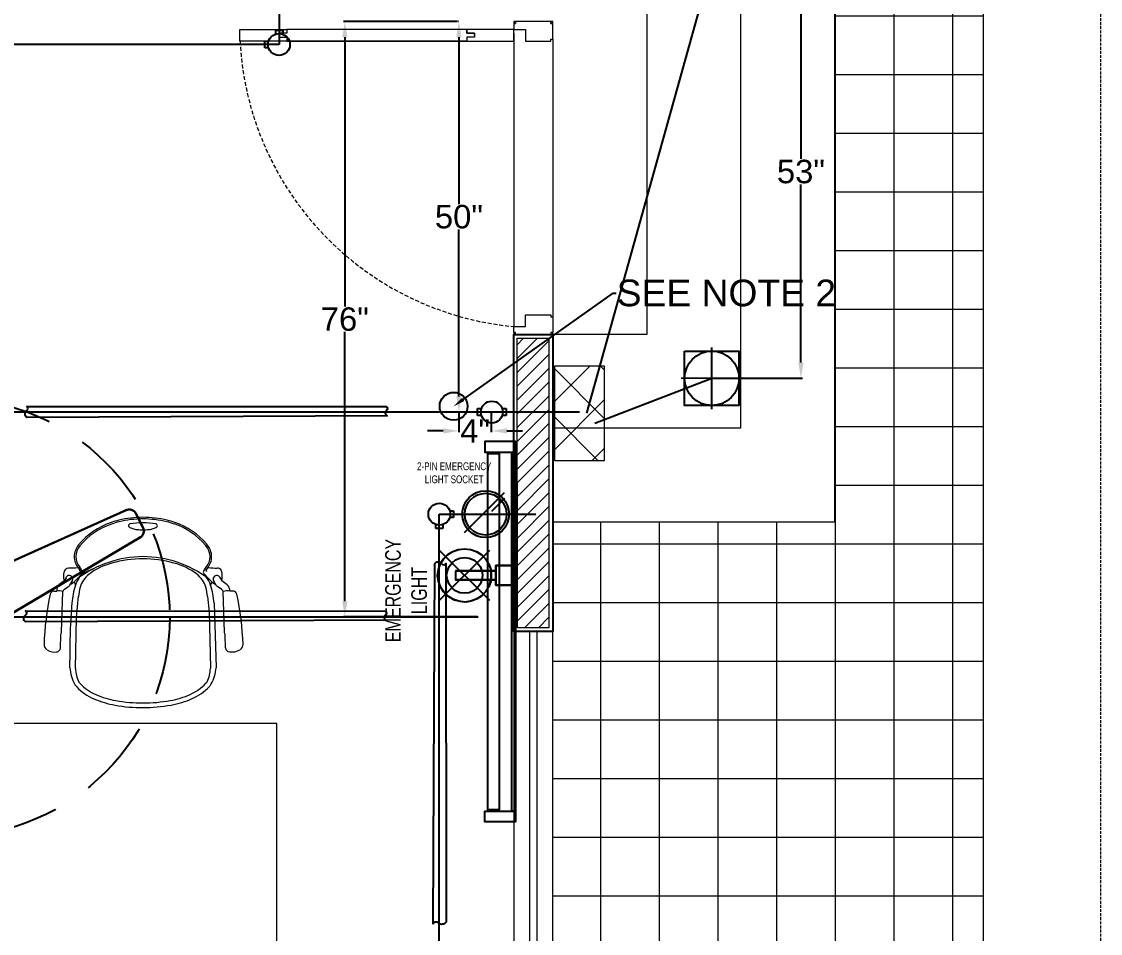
# Model space of a CAD drawing. Header units: inches. Extents: x 112 to 4169, y -2569 to 841.
# Drawn here: x 771.2 to 909.1, y -1002.8 to -886.2 of the extents above; entities that cross this region are included whole.
import ezdxf
from ezdxf import colors
from ezdxf.entities.mleader import LeaderData, LeaderLine
from ezdxf.math import Vec2, Vec3

# ---------------------------------------------------------------- set-up
doc = ezdxf.new("R2010")
doc.units = ezdxf.units.IN
doc.header["$MEASUREMENT"] = 0
doc.linetypes.add('DASH', pattern=[0.35, 0.25, -0.1])
doc.linetypes.add('DASHED', pattern=[0.75, 0.5, -0.25])
doc.layers.get('Defpoints').update_dxf_attribs({"lineweight": 0})
for name, color, linetype in [('Cables', 7, 'Continuous'), ('Layer 1', 7, 'Continuous'), ('Lights', 7, 'Continuous'), ('PVC Conduit and Circular Boxes', 7, 'Continuous'), ('Sockets', 7, 'Continuous'), ('wall 05', 253, 'Continuous')]:
    doc.layers.add(name, color=color, linetype=linetype)
for name, color, linetype, lineweight in [('DOOR', 115, 'Continuous', 15), ('E-CF-Ceiling-Fan', 42, 'Continuous', 30), ('Glass', 5, 'Continuous', 9), ('HACTH', 8, 'Continuous', 9), ('ID-FURN', 7, 'Continuous', 15), ('Plaster Line', 254, 'Continuous', 15), ('Porch', 90, 'Continuous', 15), ('railing', 232, 'Continuous', 15), ('Stair', 86, 'Continuous', 18), ('Switchboard', 30, 'Continuous', 13), ('Text', 252, 'Continuous', 15), ('WINDOW', 140, 'Continuous', 9)]:
    doc.layers.add(name, color=color, linetype=linetype, lineweight=lineweight)
doc.styles.get("Standard").update_dxf_attribs({"font": 'arial.ttf'})
doc.styles.add('Swiss721', font='swisscl.ttf')
doc.dimstyles.get("Standard").update_dxf_attribs({"dimtxt": 3, "dimasz": 2, "dimexe": 0.18, "dimexo": 0.0625, "dimgap": 0.09, "dimtad": 0, "dimtih": 1, "dimtoh": 1, "dimdec": 0, "dimzin": 0, "dimdsep": 46, "dimtxsty": 'Standard', "dimcen": 0.09, "dimclrd": 5, "dimadec": 0, "dimazin": 0, "dimtfac": 1, "dimtdec": 0, "dimtofl": 0, "dimtmove": 0, "dimatfit": 3, "dimfxl": 1, "dimtolj": 1, "dimtzin": 0, "dimarcsym": 0})

# ---------------------------------------------------------------- blocks, each defined once
blk = doc.blocks.new("VISITOR'S CHAIR")
at = {"layer": 'ID-FURN'}
for p, q in [((-194.5, 436.8), (-202.2, 448.9)), ((194, 436.8), (201.7, 448.9)), ((-252.9, 410.4), (-252.9, 430.1)), ((-246, 415.4), (-252.2, 404.9)), ((-238.2, 446.3), (-237.2, 446.4)), ((-194.5, 429.2), (-209.3, 412.3)), ((-206.3, 445.5), (-200.5, 437.8)), ((-200.5, 437.8), (-204.1, 436)), ((-159.3, 443.5), (-195.6, 428)), ((194, 429.2), (208.8, 412.3)), ((205.7, 445.5), (199.9, 437.8)), ((199.9, 437.8), (203.6, 436)), ((245.5, 415.4), (251.7, 404.9)), ((252.4, 410.4), (252.4, 430.1)), ((-251, 378.4), (-240.1, 385.8)), ((-233.9, 391.5), (-226.3, 404.1)), ((-209.3, 412.3), (-220.1, 402)), ((-220.1, 402), (-216.3, 391.6)), ((208.8, 412.3), (219.5, 402)), ((219.5, 402), (215.7, 391.6)), ((233.4, 391.5), (225.8, 404.1)), ((250.5, 378.4), (239.5, 385.8)), ((-283.6, 372.6), (-275.2, 372.4)), ((-260.9, 241.4), (-256.5, 371.2)), ((-212.8, 288.2), (-206.4, 356.1)), ((206, 355.1), (211.1, 306.6)), ((260.4, 241.4), (255.9, 371.2)), ((286.6, 372.6), (278.2, 372.4)), ((226.9, 334), (233.3, 127.6)), ((-215.8, 125.5), (-212.8, 288.2)), ((211.1, 306.6), (215.2, 125.7)), ((-262.6, 231.9), (-260.9, 241.4)), ((262, 231.9), (260.4, 241.4)), ((-264.1, 191.1), (-262.6, 231.9)), ((263.5, 191.1), (262, 231.9)), ((-233.8, 127.6), (-234.4, 150.3))]:
    blk.add_line(p, q, dxfattribs=at)
for centre, major_axis, ratio, start_param, end_param in [((-30.7, 376.8), (160.1, 160.1), 1, 1.106098, 1.669765), ((-30.7, 376.8), (156.4, 156.4), 1, 1.106098, 1.669765), ((-25.5, 384.4), (156.3, 156.3), 1, 1.024131, 1.139863), ((-25.5, 384.4), (-152.5, 152.5), 1, -0.546665, -0.430933), ((0, 279.6), (232.5, 232.5), 1, 0.786111, 1.024131), ((0, 279.6), (-228.8, 228.8), 1, -0.784686, -0.546665), ((-22.4, 552.7), (28, 28), 1, 1.306571, 1.384862), ((-0.3, 358.6), (-164.3, 164.3), 1, -0.967168, -0.603629), ((-0.5, 279.6), (232.5, 232.5), 1, 0.546665, 0.784686), ((-0.5, 279.6), (-228.8, 228.8), 1, -1.024131, -0.786111), ((21.8, 552.7), (-28, 28), 1, -1.384862, -1.299686), ((25, 384.4), (-152.5, 152.5), 1, -1.139863, -1.024131), ((25, 384.4), (-156.3, 156.3), 1, -1.139863, -1.024131), ((27.8, 374.8), (158.5, 158.5), 1, 6.197379, 6.741162), ((27.8, 374.8), (-162.3, 162.3), 1, 4.626582, 5.170366), ((-42.1, 581.5), (-3.34, 3.34), 1, -0.185935, 0.785398), ((-42.1, 581.5), (3.34, 3.34), 1, 2.356194, 3.327527), ((-22.4, 610.3), (-28, 28), 1, 1.756731, 2.080357), ((-9.1, 657.2), (-62.5, 62.5), 1, 2.080357, 2.239483), ((-0.3, 732.5), (-116.1, 116.1), 1, 2.239483, 2.356194), ((-0.3, 732.5), (-116.1, 116.1), 1, 2.356194, 2.472906), ((8.6, 657.2), (62.5, 62.5), 1, 4.043702, 4.202828), ((21.8, 610.3), (28, 28), 1, 4.202828, 4.526454), ((41.5, 581.5), (3.34, 3.34), 1, 5.497787, 6.46912), ((41.5, 581.5), (-3.34, 3.34), 1, 2.955658, 3.926991), ((-162.3, 482.7), (40.7, 40.7), 1, 1.641382, 2.3562), ((85, 416), (108.9, 108.9), 1, 6.212612, 6.231759), ((85, 416), (112.6, 112.6), 1, 6.212612, 6.231759), ((161.7, 482.7), (-40.7, 40.7), 1, 3.926985, 4.641803), ((-162.3, 482.7), (-37, 37), 1, 0.070585, 0.785404), ((161.7, 482.7), (37, 37), 1, 5.497793, 6.212612), ((-162.3, 482.7), (40.7, 40.7), 1, 2.3562, 3.058022), ((-162.3, 482.7), (37, 37), 1, 2.3562, 3.058022), ((3.5, 124), (253.6, 253.6), 1, 0.795932, 1.416989), ((-51.2, 268.5), (140.9, 140.9), 1, 1.029343, 1.444292), ((-0.3, 117.9), (253.1, 253.1), 1, 0.505105, 1.065692), ((-2.1, 130.4), (-249.1, 249.1), 1, -1.424708, -0.790588), ((50.6, 268.5), (140.9, 140.9), 1, 0.126504, 0.541453), ((161.7, 482.7), (-37, 37), 1, 3.225371, 3.926997), ((161.7, 482.7), (40.7, 40.7), 1, 4.795959, 5.497781), ((-236.4, 429.9), (11.7, 11.7), 1, 0.895345, 2.346242), ((-236.3, 410.5), (-8.33, 8.33), 1, 3.308932, 6.927895), ((-232, 599.7), (-108.4, 108.4), 1, 2.322741, 2.51101), ((-117.7, 355.6), (-74.2, 74.2), 1, 0.158797, 0.434217), ((-122.3, 361.1), (-58.3, 58.3), 1, -0.121154, 0.49051), ((-199.3, 433), (4.34, 4.34), 1, 4.766338, 6.168083), ((121.8, 361.1), (-58.3, 58.3), 1, 4.221879, 4.833543), ((198.8, 433), (4.34, 4.34), 1, 1.685898, 3.087644), ((117.2, 355.6), (74.2, 74.2), 1, 5.848968, 6.124388), ((232.9, 610.8), (116.4, 116.4), 1, 3.774404, 3.956147), ((235.8, 410.5), (8.33, 8.33), 1, 5.638476, 9.257439), ((235.9, 429.9), (-11.7, 11.7), 1, 3.936943, 5.38784), ((-245.5, 374), (-29, 9), 0.940619, -0.371164, 0.371164), ((-207.6, 326.1), (-64, 64), 1, -0.27183, -0.033972), ((-236.6, 411), (11.5, 11.5), 1, 2.359032, 2.700427), ((-248.6, 401.1), (12.4, 12.4), 1, 4.437336, 4.934607), ((-237.4, 417.6), (-16.4, 16.4), 1, 2.597956, 3.176359), ((17, 316.6), (173.3, 173.3), 1, 2.044581, 2.285039), ((45.2, 326.1), (-179.2, 179.2), 1, 0.550308, 0.670712), ((-45.7, 326.1), (-179.2, 179.2), 1, 4.041677, 4.162081), ((-17.5, 316.6), (173.3, 173.3), 1, 5.568943, 5.8094), ((236.9, 417.6), (-16.4, 16.4), 1, 1.53603, 2.114433), ((248.1, 401.1), (-12.4, 12.4), 1, 1.348578, 1.845849), ((236.1, 411), (-11.5, 11.5), 1, 3.582758, 3.924153), ((207.1, 326.1), (64, 64), 1, 0.033972, 0.27183), ((248.3, 369.9), (21.5, 21.5), 1, 5.582202, 6.32453), ((602.9, 170), (-650.5, 650.5), 1, 0.573881, 0.750879), ((-284.6, 360.2), (-8.76, 8.76), 1, -0.863376, 0.564498), ((-268.2, 332.2), (2.3, 41.2), 0.843481, -0.27588, 0.27588), ((-243.2, 366.7), (9.99, 9.99), 1, 1.377732, 2.024937), ((242.6, 366.7), (9.99, 9.99), 1, 5.829045, 6.47625), ((269.1, 332.1), (-29.2, 29.2), 1, -1.014167, -0.462408), ((287.6, 360.2), (8.76, 8.76), 1, 5.718688, 7.146561), ((-599.9, 170), (-650.5, 650.5), 1, 3.96151, 4.138508), ((1965.9, 158.7), (1555.9, 1555.9), 1, 2.276461, 2.36002), ((-297.3, 201.7), (13.6, 13.6), 1, 2.322194, 3.388756), ((-280.7, 229.2), (36.4, 36.4), 1, 3.399296, 4.068112), ((-276.9, 191.2), (-9.06, 9.06), 1, 2.406079, 3.903189), ((276.4, 191.2), (-9.06, 9.06), 1, 0.8092, 2.30631), ((283.7, 229.2), (-36.4, 36.4), 1, 2.215073, 2.88389), ((300.2, 201.7), (-13.6, 13.6), 1, 2.89443, 3.960991), ((-110, 135.1), (87.7, 87.7), 1, 2.416541, 2.868914), ((-119, 125.5), (68.4, 68.4), 1, 2.356783, 2.833835), ((118.4, 125.7), (68.4, 68.4), 1, 5.032166, 5.498375), ((110.4, 135), (-87, 87), 1, 3.422629, 3.866448), ((-133.1, 134.8), (-73.8, 73.8), 1, 1.404983, 1.497112), ((-169.4, 107.4), (-31.3, 31.3), 1, 1.42524, 1.547695), ((-89.5, 183.7), (109.4, 109.4), 1, 3.118491, 3.518177), ((88.8, 184.1), (109.4, 109.4), 1, 4.339484, 4.739169), ((169, 108.1), (31.3, 31.3), 1, 4.739169, 4.873442), ((136.9, 131.9), (-69.9, 69.9), 1, 3.217039, 3.320838), ((-89.5, 183.7), (-119.9, 119.9), 1, 1.547695, 1.947381), ((-36, 307.2), (204.6, 204.6), 1, 3.518177, 3.750397), ((34.9, 307.3), (-204.6, 204.6), 1, 2.536468, 2.768687), ((88.8, 184.1), (119.9, 119.9), 1, 4.339484, 4.739169), ((-36, 307.2), (-215, 215), 1, 1.947381, 2.1796), ((-0.9, 503.9), (-356.3, 356.3), 1, 2.1796, 2.358034), ((-0.9, 503.9), (-345.8, 345.8), 1, 2.1796, 2.358034), ((-0.9, 503.9), (345.8, 345.8), 1, 3.92883, 4.107264), ((-0.9, 503.9), (-356.3, 356.3), 1, 2.358034, 2.536468), ((34.9, 307.3), (-215, 215), 1, 2.536468, 2.768687)]:
    blk.add_ellipse(centre, major_axis=major_axis, ratio=ratio, start_param=start_param, end_param=end_param, dxfattribs=at)
blk = doc.blocks.new('A$C5AAA0143')
at = {"layer": 'Defpoints'}
for points in [[(-39.75, 5), (-40, 5), (-40, 4.75), (-39.75, 4.75)], [(0, 5), (-0.25, 5), (-0.25, 4.75), (0, 4.75)], [(-39.75, 0.25), (-40, 0.25), (-40, 0), (-39.75, 0)], [(0, 0.25), (-0.25, 0.25), (-0.25, 0), (0, 0)]]:
    blk.add_lwpolyline(points, close=True, dxfattribs=at)
at = {"layer": 'DOOR'}
for points in [[(-1.75, 10), (-2, 10), (-2, 11), (-2.5, 11), (-2.5, 5), (-1, 5), (-1, 11), (-1.5, 11), (-1.5, 10), (-1.75, 10), (-1.5, 10), (-1.5, 11), (-1, 11), (-1, 33.99), (-1.5, 33.99), (-1.5, 34.99), (-2, 34.99), (-2, 33.99), (-2.5, 33.99), (-2.5, 11), (-2.5, 39.99), (-1, 39.99), (-1, 33.99)], [(-39, 5), (-39, 3.5), (-37.5, 3.5), (-37.5, 0.25), (-37.75, 0.25), (-37.75, 0), (-39.75, 0), (-39.75, 0.25), (-40, 0.25), (-40, 4.75), (-39.75, 4.75), (-39.75, 5), (-39, 5)], [(-1, 5), (-1, 3.5), (-2.5, 3.5), (-2.5, 0.25), (-2.25, 0.25), (-2.25, 0), (-0.25, 0), (-0.25, 0.25), (0, 0.25), (0, 4.75), (-0.25, 4.75), (-0.25, 5), (-1, 5)]]:
    blk.add_lwpolyline(points, dxfattribs=at)
at = {"layer": 'DOOR', "linetype": 'DASHED', "lineweight": 0}
blk.add_arc((-0.49, 1.36), 38.68, 92.9729, 174.603, dxfattribs=at)
at = {"layer": 'HACTH', "lineweight": 0, "ltscale": 10}
for p, q in [((-1.5, 5), (-39, 5)), ((-2.25, 0), (-37.75, 0))]:
    blk.add_line(p, q, dxfattribs=at)
blk = doc.blocks.new('CF')
for p, q in [((-23.84, 14.22), (-22.76, 15.89)), ((1.35, 4.29), (-21.39, 16.19)), ((-4.07, -2.11), (-23.55, 12.84)), ((1.35, 4.29), (22.9, 13.97)), ((24.1, 13.48), (25.01, 11.71)), ((3.87, -1.9), (24.71, 10.43)), ((-4.07, -2.11), (-3.33, -26.62)), ((3.87, -1.9), (0.65, -26.82)), ((-0.39, -27.76), (-2.38, -27.66))]:
    blk.add_line(p, q)
for radius in [4.48, 0.0888]:
    blk.add_circle((0, 0), radius)
for centre, radius, start, end in [((-21.93, 15.35), 0.996, 57.1351, 147.1351), ((-23.01, 13.68), 0.996, 147.1351, 237.1351), ((23.21, 13.03), 0.996, 27.1351, 117.1351), ((24.09, 11.25), 1.03, 299.2548, 26.4357), ((-2.33, -26.67), 0.996, 177.1351, 267.1351), ((-0.34, -26.77), 0.996, 267.1351, 357.1351)]:
    blk.add_arc(centre, radius, start, end)
blk = doc.blocks.new('A$C63C712C3')
at = {"ltscale": 2}
for p, q in [((39.8, 42), (33.8, 42)), ((1230.6, 42), (1236.6, 42)), ((39.8, 15.9), (33.8, 15.9)), ((1230.6, 15.9), (1236.6, 15.9))]:
    blk.add_line(p, q, dxfattribs=at)
for points in [[(35.5, 102.6), (0, 102.6), (0, 0), (35.5, 0)], [(35.5, 102.6), (1235.5, 102.6), (1235.5, 90.2), (35.5, 90.2)], [(1235.5, 102.6), (1270.9, 102.6), (1270.9, 0), (1235.5, 0)], [(39.8, 47.6), (1230.6, 47.6), (1230.6, 10.1), (39.8, 10.1)]]:
    blk.add_lwpolyline(points, close=True, dxfattribs=at)
blk = doc.blocks.new('*D500')
at = {"color": 0, "lineweight": -2, "transparency": 16777216}
for p, q in [((859.57, -879.02), (871.02, -879.02)), ((859.51, -931.85), (871.02, -931.85))]:
    blk.add_line(p, q, dxfattribs=at)
at = {"color": 5, "lineweight": -2, "transparency": 16777216}
for p, q in [((870.84, -881.02), (870.84, -903.81)), ((870.84, -929.85), (870.84, -907.06))]:
    blk.add_line(p, q, dxfattribs=at)
at = {"color": 5, "transparency": 16777216}
for points in [[(870.51, -881.02), (871.18, -881.02), (870.84, -879.02)], [(870.51, -929.85), (871.18, -929.85), (870.84, -931.85)]]:
    blk.add_solid(points, dxfattribs=at)
at = {"layer": 'Defpoints', "color": 0, "transparency": 16777216}
for p in [(859.51, -879.02), (859.45, -931.85), (870.84, -931.85)]:
    blk.add_point(p, dxfattribs=at)
at = {"color": 0, "transparency": 16777216, "insert": (870.84, -905.43), "char_height": 3, "attachment_point": 5}
blk.add_mtext('\\A1;53"', dxfattribs=at)
blk = doc.blocks.new('*D501')
at = {"color": 0, "lineweight": -2, "transparency": 16777216}
for p, q in [((827.05, -886.24), (826.94, -886.24)), ((831.26, -936.17), (826.94, -936.17))]:
    blk.add_line(p, q, dxfattribs=at)
at = {"color": 5, "lineweight": -2, "transparency": 16777216}
for p, q in [((827.12, -888.24), (827.12, -909.58)), ((827.12, -934.17), (827.12, -912.82))]:
    blk.add_line(p, q, dxfattribs=at)
at = {"color": 5, "transparency": 16777216}
for points in [[(826.78, -888.24), (827.45, -888.24), (827.12, -886.24)], [(826.78, -934.17), (827.45, -934.17), (827.12, -936.17)]]:
    blk.add_solid(points, dxfattribs=at)
at = {"layer": 'Defpoints', "color": 0, "transparency": 16777216}
for p in [(827.12, -886.24), (827.12, -886.24), (831.32, -936.17)]:
    blk.add_point(p, dxfattribs=at)
at = {"color": 0, "transparency": 16777216, "insert": (827.12, -911.2), "char_height": 3, "attachment_point": 5}
blk.add_mtext('\\A1;50"', dxfattribs=at)
blk = doc.blocks.new('*D502')
at = {"color": 0, "lineweight": -2, "transparency": 16777216}
for p, q in [((827.12, -936.23), (827.12, -938.76)), ((831.26, -936.23), (831.26, -938.76))]:
    blk.add_line(p, q, dxfattribs=at)
at = {"color": 5, "lineweight": -2, "transparency": 16777216}
for p, q in [((825.12, -938.58), (823.12, -938.58)), ((833.26, -938.58), (835.26, -938.58))]:
    blk.add_line(p, q, dxfattribs=at)
at = {"color": 5, "transparency": 16777216}
for points in [[(825.12, -938.24), (825.12, -938.91), (827.12, -938.58)], [(833.26, -938.24), (833.26, -938.91), (831.26, -938.58)]]:
    blk.add_solid(points, dxfattribs=at)
at = {"layer": 'Defpoints', "color": 0, "transparency": 16777216}
for p in [(827.12, -936.17), (831.26, -936.17), (827.12, -938.58)]:
    blk.add_point(p, dxfattribs=at)
at = {"color": 0, "transparency": 16777216, "insert": (829.19, -938.58), "char_height": 3, "attachment_point": 5}
blk.add_mtext('\\A1;4"', dxfattribs=at)
blk = doc.blocks.new('*D503')
at = {"color": 0, "lineweight": -2, "transparency": 16777216}
for p, q in [((826.87, -886.24), (812.35, -886.24)), ((829.5, -962.36), (812.35, -962.36))]:
    blk.add_line(p, q, dxfattribs=at)
at = {"color": 5, "lineweight": -2, "transparency": 16777216}
for p, q in [((812.53, -888.24), (812.53, -922.68)), ((812.53, -960.36), (812.53, -925.92))]:
    blk.add_line(p, q, dxfattribs=at)
at = {"color": 5, "transparency": 16777216}
for points in [[(812.2, -888.24), (812.87, -888.24), (812.53, -886.24)], [(812.2, -960.36), (812.87, -960.36), (812.53, -962.36)]]:
    blk.add_solid(points, dxfattribs=at)
at = {"layer": 'Defpoints', "color": 0, "transparency": 16777216}
for p in [(812.53, -886.24), (826.94, -886.24), (829.57, -962.36)]:
    blk.add_point(p, dxfattribs=at)
at = {"color": 0, "transparency": 16777216, "insert": (812.53, -924.3), "char_height": 3, "attachment_point": 5}
blk.add_mtext('\\A1;76"', dxfattribs=at)

msp = doc.modelspace()

# ---------------------------------------------------------------- hatches: boundary and pattern name
at = {"layer": 'HACTH', "ltscale": 10}
h = msp.add_hatch(dxfattribs=at)
h.set_pattern_fill('ANSI37', color=256, scale=60, angle=45, style=0)
h.set_pattern_definition([(90, (-138384.7415, -172410.518), (-7.5, 1e-15), []), (180, (-138384.7415, -172410.518), (-1e-15, -7.5), [])])
h.paths.add_polyline_path([(894.13, -615.23), (839.12, -615.23), (170.12, -615.23), (170.12, -670.24), (230.12, -670.24), (242.12, -670.24), (349.12, -670.24), (349.12, -634.23), (493.12, -634.23), (493.12, -670.24), (499.12, -670.24), (499.12, -652.24), (569.12, -652.24), (569.12, -670.24), (593.12, -670.24), (593.12, -652.24), (663.12, -652.24), (663.12, -670.24), (673.12, -670.24), (728.12, -670.24), (728.12, -652.24), (798.12, -652.24), (798.12, -670.24), (827.12, -670.24), (839.12, -670.24), (839.12, -682.24), (839.12, -689.24), (857.12, -689.24), (857.12, -759.24), (839.12, -759.24), (839.12, -785.24), (857.12, -785.24), (857.12, -850.24), (875.13, -850.24), (875.13, -950.24), (839.12, -950.24), (839.12, -964.24), (839.12, -1024.24), (894.13, -1024.24)])
h.paths.add_polyline_path([(230.12, -689.23), (230.12, -682.24), (230.12, -675.24), (170.12, -675.24), (170.12, -874.24), (230.12, -874.24), (230.12, -844.23), (212.12, -844.23), (194.11, -844.23), (194.11, -742.23), (230.12, -742.23)], flags=17)
at = {"layer": 'HACTH'}
h = msp.add_hatch(dxfattribs=at)
h.set_pattern_fill('ANSI31', color=256, scale=10, style=0)
h.set_pattern_definition([(45, (-121864.7342, -172383.6424), (-0.8838834765, 0.8838834765), [])])
h.paths.add_polyline_path([(838.62, -926.74), (834.55, -926.74), (834.62, -963.74), (838.62, -963.74)])
at = {"layer": 'Switchboard'}
h = msp.add_hatch(dxfattribs=at)
h.set_pattern_fill('ANSI37', color=256, scale=35, angle=90)
h.set_pattern_definition([(135, (1280.715, -1204.9453), (-3.093592, -3.093592), []), (225, (1280.715, -1204.9453), (3.093592, -3.093592), [])])
h.paths.add_polyline_path([(839.33, -942.35), (845.74, -942.35), (845.74, -930.29), (839.33, -930.29)])

# ---------------------------------------------------------------- linework, layer by layer
msp.add_circle((826.44, -935.43), 1.78)
at = {"linetype": 'DASHED', "ltscale": 20}
msp.add_circle((762.15, -962.4), 28, dxfattribs=at)
at = {"layer": 'Cables', "color": 3}
for p, q in [((804.12, -828.73), (804.12, -889.17)), ((843.45, -936.31), (859.45, -879.02)), ((804.12, -889.17), (759.45, -889.17)), ((844.51, -937.6), (859.45, -931.85)), ((628.7, -962.33), (829.57, -962.36))]:
    msp.add_line(p, q, dxfattribs=at)
at = {"layer": 'Cables', "color": 1}
msp.add_line((842.52, -936.17), (621.57, -936.17), dxfattribs=at)
at = {"layer": 'Cables', "color": 6}
for p, q in [((824.61, -1007.48), (824.61, -949.22)), ((824.61, -949.22), (829.94, -949.22)), ((829.94, -949.22), (836.97, -949.22))]:
    msp.add_line(p, q, dxfattribs=at)
at = {"layer": 'Glass', "ltscale": 10}
msp.add_lwpolyline([(837.12, -964.24), (836.12, -964.24), (836.12, -1024.24), (837.12, -1024.24)], close=True, dxfattribs=at)
at = {"layer": 'ID-FURN'}
msp.add_lwpolyline([(803.85, -975.98), (737.85, -975.98), (737.85, -1003.98), (803.85, -1003.98)], close=True, dxfattribs=at)
at = {"layer": 'Layer 1', "color": 1}
for points in [[(828.09, -960.46), (827.29, -960.41), (826.54, -960.21), (825.85, -959.81), (825.3, -959.32), (824.85, -958.67), (824.55, -957.92), (824.4, -957.17), (824.5, -956.38), (824.7, -955.63), (825.15, -954.98), (825.65, -954.43), (826.34, -953.98), (827.04, -953.74), (827.84, -953.64)], [(827.84, -960.46), (827.09, -960.36), (826.34, -960.11), (825.7, -959.71), (825.15, -959.17), (824.75, -958.52), (824.5, -957.82), (824.4, -957.02), (824.5, -956.28), (824.75, -955.58), (825.15, -954.93), (825.7, -954.38), (826.34, -953.98), (827.09, -953.74), (827.84, -953.64), (828.59, -953.74), (829.33, -953.98), (829.98, -954.38), (830.53, -954.93), (830.93, -955.58), (831.18, -956.28), (831.23, -957.02), (831.18, -957.82), (830.93, -958.52), (830.53, -959.17), (829.98, -959.71), (829.33, -960.11), (828.59, -960.36), (827.84, -960.46)], [(831.03, -953.88), (824.65, -960.21)], [(824.65, -953.88), (831.03, -960.21)], [(827.84, -953.64), (828.64, -953.74), (829.38, -953.98), (830.03, -954.43), (830.58, -955.03), (830.98, -955.73), (831.23, -956.48)], [(827.84, -959.32), (827.24, -959.27), (826.69, -959.02), (826.24, -958.67), (825.85, -958.17), (825.65, -957.62), (825.55, -957.02), (825.65, -956.48), (825.85, -955.93), (826.24, -955.43), (826.69, -955.08), (827.24, -954.83), (827.84, -954.78), (828.44, -954.83), (828.99, -955.08), (829.43, -955.43), (829.83, -955.93), (830.03, -956.48), (830.13, -957.02), (830.03, -957.62), (829.83, -958.17), (829.43, -958.67), (828.99, -959.02), (828.44, -959.27), (827.84, -959.32)], [(826.69, -956.48), (831.82, -956.48)], [(831.82, -957.62), (831.82, -956.48), (826.69, -956.48)], [(831.82, -957.62), (826.69, -957.62), (831.48, -957.62), (831.82, -957.62), (831.82, -956.48)], [(826.69, -956.48), (826.69, -957.62)], [(826.69, -956.48), (826.69, -957.62)], [(831.13, -957.87), (831.23, -957.62), (831.23, -956.48)], [(834.12, -955.78), (831.82, -955.78), (831.82, -958.32), (834.12, -958.32)], [(831.82, -955.78), (834.12, -955.78)], [(831.82, -958.32), (831.82, -955.78)], [(834.12, -955.78), (834.12, -958.32)], [(831.13, -957.87), (830.93, -958.52), (830.53, -959.17), (830.03, -959.66), (829.43, -960.06), (828.79, -960.31), (828.09, -960.46)], [(834.12, -958.32), (831.82, -958.32)]]:
    msp.add_lwpolyline(points, dxfattribs=at)
at = {"layer": 'Lights', "color": 40}
for p, q in [((859.45, -935.79), (859.45, -927.91)), ((863.39, -931.84), (855.51, -931.86))]:
    msp.add_line(p, q, dxfattribs=at)
at = {"layer": 'Lights'}
msp.add_lwpolyline([(855.97, -928.37), (862.92, -928.37), (862.92, -935.33), (855.97, -935.33)], close=True, dxfattribs=at)
msp.add_circle((859.45, -931.85), 3.48, dxfattribs=at)
at = {"layer": 'Plaster Line'}
msp.add_lwpolyline([(838.62, -963.74), (834.62, -963.74), (834.55, -926.74), (838.62, -926.74)], close=True, dxfattribs=at)
at = {"layer": 'Porch', "linetype": 'DASH', "ltscale": 1.5}
msp.add_lwpolyline([(839.12, -874.24), (909.13, -874.24), (909.13, -1042.24), (839.12, -1042.24)], dxfattribs=at)
at = {"layer": 'PVC Conduit and Circular Boxes'}
for p, q in [((803.72, -887.83), (803.72, -887.33)), ((803.72, -887.33), (804.6, -887.33)), ((804.6, -887.33), (804.6, -887.86)), ((802.29, -889.61), (802.29, -888.74)), ((802.29, -888.74), (802.79, -888.74)), ((802.79, -889.61), (802.29, -889.61)), ((829.5, -936.6), (829.5, -935.73)), ((829.5, -935.73), (829.99, -935.73)), ((832.65, -935.73), (833.15, -935.73)), ((833.15, -935.73), (833.15, -936.6)), ((829.99, -936.6), (829.5, -936.6)), ((833.15, -936.6), (832.65, -936.6)), ((825.94, -948.78), (826.43, -948.78)), ((826.43, -948.78), (826.43, -949.65)), ((826.43, -949.65), (825.94, -949.65)), ((824.17, -951.04), (824.17, -950.55)), ((825.04, -951.04), (824.17, -951.04)), ((825.04, -950.55), (825.04, -951.04))]:
    msp.add_line(p, q, dxfattribs=at)
for points in [[(817.86, -935.46, -0.56347), (817.86, -935.97, 0.571886), (817.93, -936.64), (771.86, -936.86, -0.456322), (771.86, -935.97, 0.605884), (771.86, -935.45)], [(825.47, -1001.39, -0.424763), (824.5, -1001.53, 0.571886), (823.83, -1001.6), (824.02, -955.52, -0.456322), (824.91, -955.53, 0.605884), (825.44, -955.53)], [(817.71, -961.61, -0.56347), (817.71, -962.12, 0.571886), (817.78, -962.78), (771.7, -963.01, -0.456322), (771.71, -962.12, 0.605884), (771.71, -961.59)]]:
    msp.add_lwpolyline(points, format="xyb", close=True, dxfattribs=at)
for centre in [(804.12, -889.17), (831.32, -936.17), (824.61, -949.22)]:
    msp.add_circle(centre, 1.4, dxfattribs=at)
at = {"layer": 'railing', "ltscale": 20}
msp.add_lwpolyline([(370.12, -615.23), (170.12, -615.23), (170.12, -670.24), (170.12, -615.23), (839.12, -615.23), (894.13, -615.23), (894.13, -1024.24), (838.62, -1024.24)], dxfattribs=at)
at = {"layer": 'Sockets', "color": 1}
for p, q in [((832.9, -946.5), (827.8, -951.6)), ((832.95, -947.23), (831.27, -948.9))]:
    msp.add_line(p, q, dxfattribs=at)
for radius in [2.99, 2.67]:
    msp.add_circle((830.53, -949.22), radius, dxfattribs=at)
at = {"layer": 'Stair', "linetype": 'Continuous', "ltscale": 10}
for points in [[(839.13, -850.24), (875.13, -850.24), (875.13, -950.24), (839.12, -950.24)], [(839.13, -862.24), (863.13, -862.24), (863.13, -938.24), (839.12, -938.24)], [(839.13, -874.24), (839.13, -874.24), (851.13, -874.24), (851.13, -926.24), (851.13, -926.24), (839.12, -926.24)]]:
    msp.add_lwpolyline(points, dxfattribs=at)
at = {"layer": 'Switchboard'}
msp.add_lwpolyline([(845.74, -942.35), (845.74, -930.29), (839.33, -930.29), (839.33, -942.35)], close=True, dxfattribs=at)
at = {"layer": 'wall 05'}
msp.add_lwpolyline([(839.12, -964.24), (834.12, -964.24), (834.12, -926.24), (839.12, -926.24)], close=True, dxfattribs=at)
at = {"layer": 'WINDOW', "ltscale": 10}
msp.add_lwpolyline([(839.12, -964.24), (834.12, -964.24), (834.12, -1024.24), (839.12, -1024.24)], close=True, dxfattribs=at)

# ---------------------------------------------------------------- block references
at = {"layer": 'E-CF-Ceiling-Fan', "lineweight": 0, "xscale": 0.9826591356573481, "yscale": 0.9826591356573481, "zscale": 0.9826591356486393}
msp.add_blockref('CF', (762.15, -962.4), dxfattribs=at)
at = {"layer": 'HACTH', "rotation": 89.99999999999675}
msp.add_blockref('A$C5AAA0143', (839.12, -886.24), dxfattribs=at)
at = {"layer": 'ID-FURN', "color": 253, "xscale": 0.03999999999414193, "yscale": 0.03999999997904524, "zscale": 0.04, "rotation": 0.01284133104570606}
msp.add_blockref("VISITOR'S CHAIR", (786.74, -973.96), dxfattribs=at)
at = {"layer": 'Lights', "lineweight": 0, "xscale": 0.03825769670308159, "yscale": 0.03825769671356965, "zscale": 0.03825769671681735, "rotation": 270}
msp.add_blockref('A$C63C712C3', (830.44, -939.93), dxfattribs=at)

# ---------------------------------------------------------------- texts
at = {"layer": 'Text', "color": 4, "insert": (826.52, -942.6), "char_height": 1, "width": 12.2818, "attachment_point": 2, "style": 'Swiss721'}
msp.add_mtext('2-PIN EMERGENCY LIGHT SOCKET', dxfattribs=at)
at = {"layer": 'Text', "color": 4, "insert": (817.69, -958.99), "char_height": 2, "width": 15.6576, "attachment_point": 2, "rotation": 90, "style": 'Swiss721'}
msp.add_mtext('EMERGENCY LIGHT ', dxfattribs=at)

# ---------------------------------------------------------------- dimensions: what is measured, and where the dimension line sits
for base, p1, p2, picture, middle in [((870.84, -931.85), (859.51, -879.02), (859.45, -931.85), '*D500', (870.84, -905.43)), ((812.53, -886.24), (829.57, -962.36), (826.94, -886.24), '*D503', (812.53, -924.3)), ((827.12, -886.24), (831.32, -936.17), (827.12, -886.24), '*D501', (827.12, -911.2))]:
    dim = msp.add_linear_dim(base=base, p1=p1, p2=p2, angle=90, dimstyle='Standard', override={"dimpost": '"'})
    dim.commit()
    dim.dimension.update_dxf_attribs({"geometry": picture, "text_midpoint": middle})
dim = msp.add_linear_dim(base=(827.12, -938.58), p1=(831.26, -936.17), p2=(827.12, -936.17), dimstyle='Standard', override={"dimpost": '"'})
dim.commit()
dim.dimension.update_dxf_attribs({"geometry": '*D502', "text_midpoint": (829.19, -938.58)})

# ---------------------------------------------------------------- leaders
ml = msp.add_multileader_mtext('Standard')
ml.set_content('SEE NOTE 2', color=256)
ml.set_leader_properties()
ml.build(insert=Vec2(0, 0))
ml.multileader.update_dxf_attribs({"dogleg_length": 0.36, "arrow_head_size": 1.5})
ctx = ml.context
ctx.base_point, ctx.char_height, ctx.arrow_head_size, ctx.landing_gap_size, ctx.plane_origin = Vec3(847.2, -920.97), 3.408, 1.5, 0.09, Vec3(826.44, -935.43)
notes = []
notes.append((ctx, [(0, (1, 1, 0), (846.84, -920.97), (1, 0), 0.36, [(0, [(826.44, -935.43)], 0, [])])]))
ctx.mtext.insert, ctx.mtext.flow_direction = Vec3(847.29, -919.23), 5
for ctx, leaders in notes:
    for number, flags, end, landing, length, lines in leaders:
        leader = LeaderData()
        leader.index, (leader.has_last_leader_line, leader.has_dogleg_vector, leader.attachment_direction) = number, flags
        leader.last_leader_point, leader.dogleg_vector, leader.dogleg_length = Vec3(end), Vec3(landing), length
        for number, points, colour, breaks in lines:
            line = LeaderLine()
            line.index, line.vertices, line.color, line.breaks = number, Vec3.list(points), colors.encode_raw_color(colour), breaks
            leader.lines.append(line)
        ctx.leaders.append(leader)

doc.saveas('drawing.dxf')
